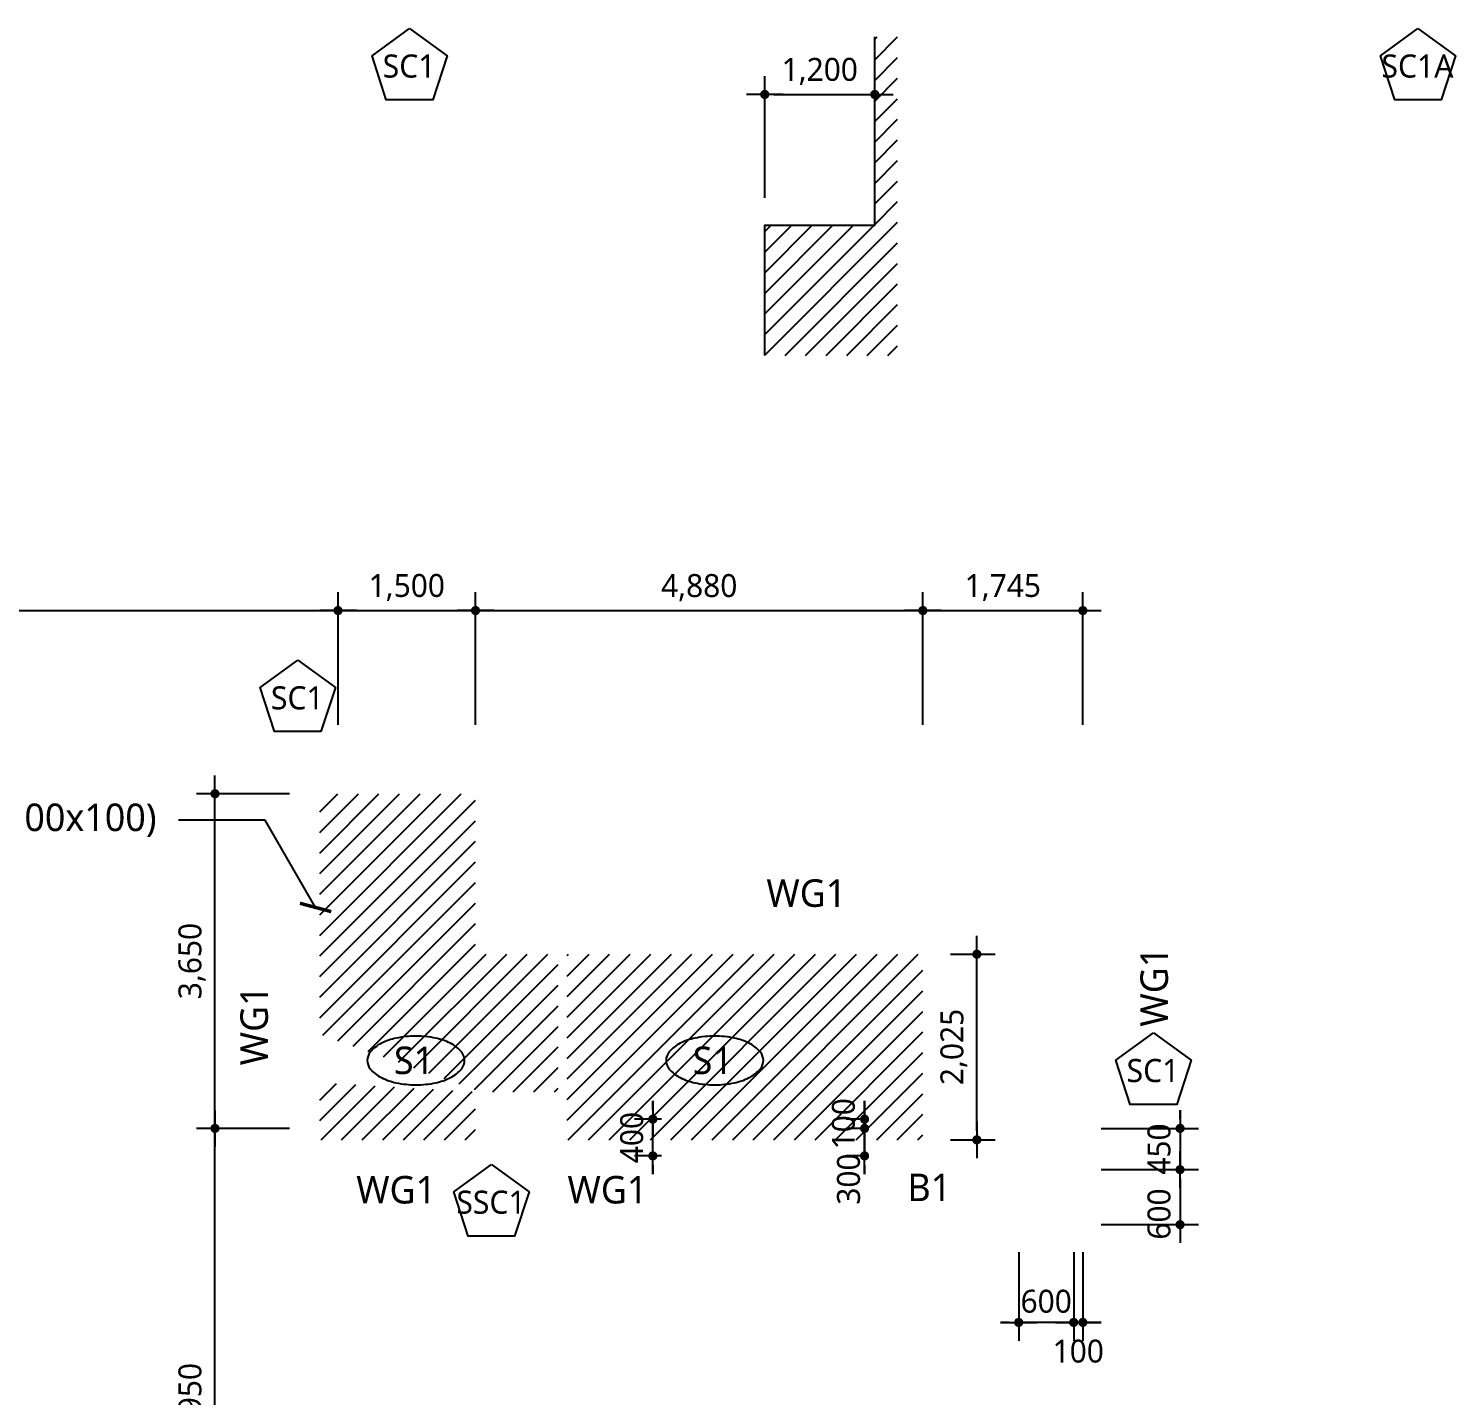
# Model space of a CAD drawing. Header units: millimetres. Extents: x 5446 to 585647, y 2414 to 57106.
# Drawn here: x 121234 to 136800, y 24299 to 39208 of the extents above; entities that cross this region are included whole.
import ezdxf
from ezdxf.enums import TextEntityAlignment as Align
from ezdxf.xclip import XClip

# ---------------------------------------------------------------- set-up
doc = ezdxf.new("R2010")
doc.units = ezdxf.units.MM
doc.header["$LTSCALE"] = 100
doc.header["$XCLIPFRAME"] = 0
doc.layers.get('DEFPOINTS').update_dxf_attribs({"color": 137})
for name, color, linetype in [('0-TEXT SLAB', 7, 'Continuous'), ('DIM', 7, 'Continuous'), ('DIM-INT', 7, 'Continuous'), ('S-COL', 2, 'Continuous'), ('SYM', 6, 'Continuous'), ('SYM-LEAD', 6, 'Continuous'), ('TAG', 6, 'Continuous'), ('TEXT', 3, 'Continuous'), ('Z-MARK G', 2, 'Continuous')]:
    doc.layers.add(name, color=color, linetype=linetype)
doc.styles.add('$0$스타일1', font='malgun.ttf')
doc.styles.add('스타일1', font='malgun.ttf')
doc.dimstyles.new('CJA', dxfattribs={"dimscale": 300, "dimtxt": 2.7, "dimasz": 1, "dimexe": 2, "dimexo": 3, "dimgap": 1, "dimtad": 1, "dimdec": 0, "dimzin": 1, "dimdsep": 46, "dimlunit": 6, "dimtxsty": '$0$스타일1', "dimblk": 'CJDOT', "dimcen": 0.09, "dimdle": 1, "dimclrd": 256, "dimclre": 256, "dimclrt": 3, "dimadec": 0, "dimazin": 0, "dimtfac": 1, "dimtdec": 0, "dimtix": 1, "dimtmove": 2, "dimatfit": 3, "dimldrblk": 'CJDOT', "dimfxl": 1, "dimtolj": 1, "dimtzin": 1, "dimarcsym": 0})
doc.dimstyles.new('DIM-QD 1', dxfattribs={"dimtxt": 3, "dimasz": 1.5, "dimexe": 1, "dimexo": 0, "dimgap": 1, "dimtad": 1, "dimdec": 3, "dimdsep": 46, "dimlunit": 6, "dimtxsty": '스타일1', "dimblk1": 'ARCHTICK', "dimblk2": 'ARCHTICK', "dimsah": 1, "dimcen": 0, "dimclrd": 256, "dimclre": 256, "dimclrt": 3, "dimazin": 2, "dimtfac": 1, "dimtdec": 3, "dimtix": 1, "dimtmove": 2, "dimatfit": 3, "dimldrblk": 'ARCHTICK', "dimfxl": 1, "dimtolj": 1, "dimtzin": 0, "dimarcsym": 0})
pattern_1 = [(45, (-135090.06, -34637.78), (-112.2532, 112.2532), [])]

# ---------------------------------------------------------------- blocks, each defined once
blk = doc.blocks.new('str-slab')
at = {"layer": 'SYM'}
blk.add_lwpolyline([(539, -5, 0.174705), (507, 85, 0.104203), (384, 183, 0.064948), (223, 238, 0.051099), (8, 260, 0.051099), (-207, 238, 0.064948), (-368, 183, 0.104203), (-491, 85, 0.174705), (-523, -5, 0.174705), (-491, -95, 0.104203), (-368, -193, 0.064948), (-207, -249, 0.051099), (8, -271, 0.051099), (223, -249, 0.064948), (384, -193, 0.104203), (507, -95, 0.174705)], format="xyb", close=True, dxfattribs=at)
at = {"layer": 'SYM', "color": 3, "style": '스타일1'}
blk.add_attdef('S5', text='', height=300, dxfattribs=at).set_placement((-13, -4), align=Align.MIDDLE)
blk = doc.blocks.new('X-PD-NA11')
at = {"layer": 'TAG', "color": 6, "ltscale": 0.2, "elevation": 0}
for points in [[(50848, -12013), (51258, -12311), (51101, -12792), (50595, -12792), (50439, -12311)], [(61848, -12013), (62258, -12311), (62101, -12792), (61595, -12792), (61439, -12311)], [(49629, -18903), (50039, -19201), (49882, -19682), (49376, -19682), (49220, -19201)], [(58963, -22968), (59373, -23266), (59217, -23747), (58710, -23747), (58554, -23266)], [(51742, -24404), (52152, -24702), (51995, -25183), (51489, -25183), (51333, -24702)]]:
    blk.add_lwpolyline(points, close=True, dxfattribs=at)
at = {"layer": 'SYM'}
for p in [(50910, -23263), (54169, -23263)]:
    blk.add_blockref('str-slab', p, dxfattribs=at).add_auto_attribs({'S5': 'S1'})
at = {"layer": 'S-COL', "color": 3, "style": '스타일1'}
for s, p in [('SC1', (50843, -12422, -1024800)), ('SC1A', (61843, -12422, -1024800)), ('SC1', (49624, -19313, -1024800)), ('SC1', (58958, -23378, -1024800)), ('SSC1', (51737, -24814, -1024800))]:
    blk.add_text(s, height=252, dxfattribs=at).set_placement(p, align=Align.MIDDLE_CENTER)
blk = doc.blocks.new('CJDOT')
blk.add_line((-2, 0), (2, 0))
at = {"const_width": 0.5}
blk.add_lwpolyline([(-0.25, 0, 1), (0.25, 0, 1)], format="xyb", close=True, dxfattribs=at)
blk = doc.blocks.new('*D67')
at = {"layer": 'DEFPOINTS', "color": 0, "transparency": 16777216}
for p in [(130465, 38489), (129265, 37062), (130465, 37062)]:
    blk.add_point(p, dxfattribs=at)
at = {"layer": 'DIM-INT', "lineweight": -2, "transparency": 16777216}
for p, q in [((129265, 37362), (129265, 38689)), ((130465, 37362), (130465, 38689)), ((129365, 38489), (130365, 38489))]:
    blk.add_line(p, q, dxfattribs=at)
at = {"layer": 'DIM-INT', "lineweight": -2, "transparency": 16777216, "xscale": 100, "yscale": 100, "zscale": 100, "rotation": 180}
blk.add_blockref('CJDOT', (129265, 38489), dxfattribs=at)
at = {"layer": 'DIM-INT', "lineweight": -2, "transparency": 16777216, "xscale": 100, "yscale": 100, "zscale": 100}
blk.add_blockref('CJDOT', (130465, 38489), dxfattribs=at)
at = {"layer": 'DIM-INT', "color": 3, "transparency": 16777216, "insert": (129865, 38740), "char_height": 250, "attachment_point": 5, "style": '$0$스타일1'}
blk.add_mtext('\\A1;1,200', dxfattribs=at)
blk = doc.blocks.new('*D134')
at = {"layer": 'DEFPOINTS', "color": 0, "transparency": 16777216}
for p in [(123268, 27212), (124380, 27212), (124380, 21262)]:
    blk.add_point(p, dxfattribs=at)
at = {"layer": 'DIM-INT', "lineweight": -2, "transparency": 16777216}
for p, q in [((124080, 27212), (123068, 27212)), ((123268, 21362), (123268, 27112)), ((124080, 21262), (123068, 21262))]:
    blk.add_line(p, q, dxfattribs=at)
at = {"layer": 'DIM-INT', "lineweight": -2, "transparency": 16777216, "xscale": 100, "yscale": 100, "zscale": 100}
for p, rotation in [((123268, 27212), 90), ((123268, 21262), 270)]:
    blk.add_blockref('CJDOT', p, dxfattribs=dict(at, rotation=rotation))
at = {"layer": 'DIM-INT', "color": 3, "transparency": 16777216, "insert": (123017, 24237), "char_height": 250, "attachment_point": 5, "rotation": 90, "style": '$0$스타일1'}
blk.add_mtext('\\A1;5,950', dxfattribs=at)
blk = doc.blocks.new('*D135')
at = {"layer": 'DEFPOINTS', "color": 0, "transparency": 16777216}
for p in [(123268, 30862), (124380, 30862), (124380, 27212)]:
    blk.add_point(p, dxfattribs=at)
at = {"layer": 'DIM-INT', "lineweight": -2, "transparency": 16777216}
for p, q in [((124080, 30862), (123068, 30862)), ((123268, 27312), (123268, 30762)), ((124080, 27212), (123068, 27212))]:
    blk.add_line(p, q, dxfattribs=at)
at = {"layer": 'DIM-INT', "lineweight": -2, "transparency": 16777216, "xscale": 100, "yscale": 100, "zscale": 100}
for p, rotation in [((123268, 30862), 90), ((123268, 27212), 270)]:
    blk.add_blockref('CJDOT', p, dxfattribs=dict(at, rotation=rotation))
at = {"layer": 'DIM-INT', "color": 3, "transparency": 16777216, "insert": (123017, 29037), "char_height": 250, "attachment_point": 5, "rotation": 90, "style": '$0$스타일1'}
blk.add_mtext('\\A1;3,650', dxfattribs=at)
blk = doc.blocks.new('*D136')
at = {"layer": 'DEFPOINTS', "color": 0, "transparency": 16777216}
for p in [(124610, 32860), (110610, 31312), (124610, 31312)]:
    blk.add_point(p, dxfattribs=at)
at = {"layer": 'DIM-INT', "lineweight": -2, "transparency": 16777216}
for p, q in [((110610, 31612), (110610, 33060)), ((124610, 31612), (124610, 33060)), ((110710, 32860), (124510, 32860))]:
    blk.add_line(p, q, dxfattribs=at)
at = {"layer": 'DIM-INT', "lineweight": -2, "transparency": 16777216, "xscale": 100, "yscale": 100, "zscale": 100, "rotation": 180}
blk.add_blockref('CJDOT', (110610, 32860), dxfattribs=at)
at = {"layer": 'DIM-INT', "lineweight": -2, "transparency": 16777216, "xscale": 100, "yscale": 100, "zscale": 100}
blk.add_blockref('CJDOT', (124610, 32860), dxfattribs=at)
at = {"layer": 'DIM-INT', "color": 3, "transparency": 16777216, "insert": (117610, 33111), "char_height": 250, "attachment_point": 5, "style": '$0$스타일1'}
blk.add_mtext('\\A1;14,000', dxfattribs=at)
blk = doc.blocks.new('*D137')
at = {"layer": 'DEFPOINTS', "color": 0, "transparency": 16777216}
for p in [(126110, 32860), (124610, 31312), (126110, 31312)]:
    blk.add_point(p, dxfattribs=at)
at = {"layer": 'DIM-INT', "lineweight": -2, "transparency": 16777216}
for p, q in [((124610, 31612), (124610, 33060)), ((126110, 31612), (126110, 33060)), ((124710, 32860), (126010, 32860))]:
    blk.add_line(p, q, dxfattribs=at)
at = {"layer": 'DIM-INT', "lineweight": -2, "transparency": 16777216, "xscale": 100, "yscale": 100, "zscale": 100, "rotation": 180}
blk.add_blockref('CJDOT', (124610, 32860), dxfattribs=at)
at = {"layer": 'DIM-INT', "lineweight": -2, "transparency": 16777216, "xscale": 100, "yscale": 100, "zscale": 100}
blk.add_blockref('CJDOT', (126110, 32860), dxfattribs=at)
at = {"layer": 'DIM-INT', "color": 3, "transparency": 16777216, "insert": (125360, 33111), "char_height": 250, "attachment_point": 5, "style": '$0$스타일1'}
blk.add_mtext('\\A1;1,500', dxfattribs=at)
blk = doc.blocks.new('*D138')
at = {"layer": 'DEFPOINTS', "color": 0, "transparency": 16777216}
for p in [(130990, 32860), (126110, 31312), (130990, 31312)]:
    blk.add_point(p, dxfattribs=at)
at = {"layer": 'DIM-INT', "lineweight": -2, "transparency": 16777216}
for p, q in [((126110, 31612), (126110, 33060)), ((130990, 31612), (130990, 33060)), ((126210, 32860), (130890, 32860))]:
    blk.add_line(p, q, dxfattribs=at)
at = {"layer": 'DIM-INT', "lineweight": -2, "transparency": 16777216, "xscale": 100, "yscale": 100, "zscale": 100, "rotation": 180}
blk.add_blockref('CJDOT', (126110, 32860), dxfattribs=at)
at = {"layer": 'DIM-INT', "lineweight": -2, "transparency": 16777216, "xscale": 100, "yscale": 100, "zscale": 100}
blk.add_blockref('CJDOT', (130990, 32860), dxfattribs=at)
at = {"layer": 'DIM-INT', "color": 3, "transparency": 16777216, "insert": (128550, 33110), "char_height": 250, "attachment_point": 5, "style": '$0$스타일1'}
blk.add_mtext('\\A1;4,880', dxfattribs=at)
blk = doc.blocks.new('*D139')
at = {"layer": 'DEFPOINTS', "color": 0, "transparency": 16777216}
for p in [(132735, 32860), (130990, 31312), (132735, 31312)]:
    blk.add_point(p, dxfattribs=at)
at = {"layer": 'DIM-INT', "lineweight": -2, "transparency": 16777216}
for p, q in [((130990, 31612), (130990, 33060)), ((132735, 31612), (132735, 33060)), ((131090, 32860), (132635, 32860))]:
    blk.add_line(p, q, dxfattribs=at)
at = {"layer": 'DIM-INT', "lineweight": -2, "transparency": 16777216, "xscale": 100, "yscale": 100, "zscale": 100, "rotation": 180}
blk.add_blockref('CJDOT', (130990, 32860), dxfattribs=at)
at = {"layer": 'DIM-INT', "lineweight": -2, "transparency": 16777216, "xscale": 100, "yscale": 100, "zscale": 100}
blk.add_blockref('CJDOT', (132735, 32860), dxfattribs=at)
at = {"layer": 'DIM-INT', "color": 3, "transparency": 16777216, "insert": (131862, 33111), "char_height": 250, "attachment_point": 5, "style": '$0$스타일1'}
blk.add_mtext('\\A1;1,745', dxfattribs=at)
blk = doc.blocks.new('*D140')
at = {"layer": 'DEFPOINTS', "color": 0, "transparency": 16777216}
for p in [(128044, 27312), (128439, 27312), (128439, 26912)]:
    blk.add_point(p, dxfattribs=at)
at = {"layer": 'DIM-INT', "lineweight": -2, "transparency": 16777216}
for p, q in [((128044, 27412), (128044, 27512)), ((128139, 27312), (127844, 27312)), ((128044, 26912), (128044, 27312)), ((128139, 26912), (127844, 26912)), ((128044, 26812), (128044, 26712))]:
    blk.add_line(p, q, dxfattribs=at)
at = {"layer": 'DIM-INT', "lineweight": -2, "transparency": 16777216, "xscale": 100, "yscale": 100, "zscale": 100}
for p, rotation in [((128044, 27312), 270), ((128044, 26912), 90)]:
    blk.add_blockref('CJDOT', p, dxfattribs=dict(at, rotation=rotation))
at = {"layer": 'DIM-INT', "color": 3, "transparency": 16777216, "insert": (127815, 27112), "char_height": 250, "attachment_point": 5, "rotation": 90, "style": '$0$스타일1'}
blk.add_mtext('\\A1;400', dxfattribs=at)
blk = doc.blocks.new('*D141')
at = {"layer": 'DEFPOINTS', "color": 0, "transparency": 16777216}
for p in [(130644, 27212), (130354, 26912), (130644, 26912)]:
    blk.add_point(p, dxfattribs=at)
at = {"layer": 'DIM-INT', "lineweight": -2, "transparency": 16777216}
for p, q in [((130354, 27312), (130354, 27412)), ((130344, 27212), (130154, 27212)), ((130354, 27212), (130354, 26912)), ((130344, 26912), (130154, 26912)), ((130354, 26812), (130354, 26712))]:
    blk.add_line(p, q, dxfattribs=at)
at = {"layer": 'DIM-INT', "lineweight": -2, "transparency": 16777216, "xscale": 100, "yscale": 100, "zscale": 100}
for p, rotation in [((130354, 27212), 270), ((130354, 26912), 90)]:
    blk.add_blockref('CJDOT', p, dxfattribs=dict(at, rotation=rotation))
at = {"layer": 'DIM-INT', "color": 3, "transparency": 16777216, "insert": (130180, 26659), "char_height": 250, "attachment_point": 5, "rotation": 90, "style": '$0$스타일1'}
blk.add_mtext('\\A1;300', dxfattribs=at)
blk = doc.blocks.new('*D142')
at = {"layer": 'DEFPOINTS', "color": 0, "transparency": 16777216}
for p in [(130354, 27312), (130644, 27312), (130644, 27212)]:
    blk.add_point(p, dxfattribs=at)
at = {"layer": 'DIM-INT', "lineweight": -2, "transparency": 16777216}
for p, q in [((130354, 27412), (130354, 27512)), ((130344, 27312), (130154, 27312)), ((130354, 27212), (130354, 27312)), ((130344, 27212), (130154, 27212)), ((130354, 27112), (130354, 27012))]:
    blk.add_line(p, q, dxfattribs=at)
at = {"layer": 'DIM-INT', "lineweight": -2, "transparency": 16777216, "xscale": 100, "yscale": 100, "zscale": 100}
for p, rotation in [((130354, 27312), 270), ((130354, 27212), 90)]:
    blk.add_blockref('CJDOT', p, dxfattribs=dict(at, rotation=rotation))
at = {"layer": 'DIM-INT', "color": 3, "transparency": 16777216, "insert": (130124, 27262), "char_height": 250, "attachment_point": 5, "rotation": 90, "style": '$0$스타일1'}
blk.add_mtext('\\A1;100', dxfattribs=at)
blk = doc.blocks.new('*D143')
at = {"layer": 'DEFPOINTS', "color": 0, "transparency": 16777216}
for p in [(130990, 29112), (131579, 29112), (130990, 27087)]:
    blk.add_point(p, dxfattribs=at)
at = {"layer": 'DIM-INT', "lineweight": -2, "transparency": 16777216}
for p, q in [((131290, 29112), (131779, 29112)), ((131579, 27187), (131579, 29012)), ((131290, 27087), (131779, 27087))]:
    blk.add_line(p, q, dxfattribs=at)
at = {"layer": 'DIM-INT', "lineweight": -2, "transparency": 16777216, "xscale": 100, "yscale": 100, "zscale": 100}
for p, rotation in [((131579, 29112), 90), ((131579, 27087), 270)]:
    blk.add_blockref('CJDOT', p, dxfattribs=dict(at, rotation=rotation))
at = {"layer": 'DIM-INT', "color": 3, "transparency": 16777216, "insert": (131329, 28100), "char_height": 250, "attachment_point": 5, "rotation": 90, "style": '$0$스타일1'}
blk.add_mtext('\\A1;2,025', dxfattribs=at)
blk = doc.blocks.new('*D489')
at = {"layer": 'DEFPOINTS', "color": 0, "transparency": 16777216}
for p in [(132035, 26162), (132635, 26162), (132035, 25096)]:
    blk.add_point(p, dxfattribs=at)
at = {"layer": 'DIM-INT', "lineweight": -2, "transparency": 16777216}
for p, q in [((132035, 25862), (132035, 24896)), ((132635, 25862), (132635, 24896)), ((131935, 25096), (131835, 25096)), ((132635, 25096), (132035, 25096)), ((132735, 25096), (132835, 25096))]:
    blk.add_line(p, q, dxfattribs=at)
at = {"layer": 'DIM-INT', "lineweight": -2, "transparency": 16777216, "xscale": 100, "yscale": 100, "zscale": 100}
blk.add_blockref('CJDOT', (132035, 25096), dxfattribs=at)
at = {"layer": 'DIM-INT', "lineweight": -2, "transparency": 16777216, "xscale": 100, "yscale": 100, "zscale": 100, "rotation": 180}
blk.add_blockref('CJDOT', (132635, 25096), dxfattribs=at)
at = {"layer": 'DIM-INT', "color": 3, "transparency": 16777216, "insert": (132335, 25325), "char_height": 250, "attachment_point": 5, "style": '$0$스타일1'}
blk.add_mtext('\\A1;600', dxfattribs=at)
blk = doc.blocks.new('*D490')
at = {"layer": 'DEFPOINTS', "color": 0, "transparency": 16777216}
for p in [(132635, 26762), (132635, 26162), (133796, 26162)]:
    blk.add_point(p, dxfattribs=at)
at = {"layer": 'DIM-INT', "lineweight": -2, "transparency": 16777216}
for p, q in [((132935, 26762), (133996, 26762)), ((133796, 26662), (133796, 26262)), ((132935, 26162), (133996, 26162))]:
    blk.add_line(p, q, dxfattribs=at)
at = {"layer": 'DIM-INT', "lineweight": -2, "transparency": 16777216, "xscale": 100, "yscale": 100, "zscale": 100}
for p, rotation in [((133796, 26762), 90), ((133796, 26162), 270)]:
    blk.add_blockref('CJDOT', p, dxfattribs=dict(at, rotation=rotation))
at = {"layer": 'DIM-INT', "color": 3, "transparency": 16777216, "insert": (133567, 26278), "char_height": 250, "attachment_point": 5, "rotation": 90, "style": '$0$스타일1'}
blk.add_mtext('\\A1;600', dxfattribs=at)
blk = doc.blocks.new('*D491')
at = {"layer": 'DEFPOINTS', "color": 0, "transparency": 16777216}
for p in [(132635, 26162), (132735, 26162), (132635, 25096)]:
    blk.add_point(p, dxfattribs=at)
at = {"layer": 'DIM-INT', "lineweight": -2, "transparency": 16777216}
for p, q in [((132635, 25862), (132635, 24896)), ((132735, 25862), (132735, 24896)), ((132535, 25096), (132435, 25096)), ((132735, 25096), (132635, 25096)), ((132835, 25096), (132935, 25096))]:
    blk.add_line(p, q, dxfattribs=at)
at = {"layer": 'DIM-INT', "lineweight": -2, "transparency": 16777216, "xscale": 100, "yscale": 100, "zscale": 100}
blk.add_blockref('CJDOT', (132635, 25096), dxfattribs=at)
at = {"layer": 'DIM-INT', "lineweight": -2, "transparency": 16777216, "xscale": 100, "yscale": 100, "zscale": 100, "rotation": 180}
blk.add_blockref('CJDOT', (132735, 25096), dxfattribs=at)
at = {"layer": 'DIM-INT', "color": 3, "transparency": 16777216, "insert": (132685, 24781), "char_height": 250, "attachment_point": 5, "style": '$0$스타일1'}
blk.add_mtext('\\A1;100', dxfattribs=at)
blk = doc.blocks.new('*D492')
at = {"layer": 'DEFPOINTS', "color": 0, "transparency": 16777216}
for p in [(132635, 27212), (132635, 26762), (133796, 26762)]:
    blk.add_point(p, dxfattribs=at)
at = {"layer": 'DIM-INT', "lineweight": -2, "transparency": 16777216}
for p, q in [((133796, 27312), (133796, 27412)), ((132935, 27212), (133996, 27212)), ((133796, 27212), (133796, 26762)), ((132935, 26762), (133996, 26762)), ((133796, 26662), (133796, 26562))]:
    blk.add_line(p, q, dxfattribs=at)
at = {"layer": 'DIM-INT', "lineweight": -2, "transparency": 16777216, "xscale": 100, "yscale": 100, "zscale": 100}
for p, rotation in [((133796, 27212), 270), ((133796, 26762), 90)]:
    blk.add_blockref('CJDOT', p, dxfattribs=dict(at, rotation=rotation))
at = {"layer": 'DIM-INT', "color": 3, "transparency": 16777216, "insert": (133567, 26987), "char_height": 250, "attachment_point": 5, "rotation": 90, "style": '$0$스타일1'}
blk.add_mtext('\\A1;450', dxfattribs=at)
blk = doc.blocks.new('_ARCHTICK')
at = {"color": 0, "linetype": 'ByBlock', "const_width": 0.15}
blk.add_lwpolyline([(-0.5, -0.5), (0.5, 0.5)], dxfattribs=at)

msp = doc.modelspace()

# ---------------------------------------------------------------- hatches: boundary and pattern name
at = {"layer": 'DIM'}
h = msp.add_hatch(dxfattribs=at)
h.set_pattern_fill('ANSI31', color=8, scale=50)
h.paths.add_polyline_path([(130464.8, 39118.4), (130714.8, 39118.4), (130714.8, 35642.3), (129264.8, 35642.3), (129264.8, 37062.2), (130464.8, 37062.2)])
h = msp.add_hatch(dxfattribs=at)
h.set_pattern_fill('ANSI31', color=251, scale=50)
h.set_pattern_definition(pattern_1)
edge = h.paths.add_edge_path()
edge.add_line((124409.9, 28239.2), (124409.9, 27714.2))
edge.add_line((126109.9, 27612.2), (126109.9, 27087.2))
edge.add_line((126109.9, 27087.2), (124409.9, 27087.2))
edge.add_line((124409.9, 27087.2), (124409.9, 30862.2))
edge.add_line((124409.9, 30862.2), (126109.9, 30862.2))
edge.add_line((126109.9, 30862.2), (126109.9, 29112.2))
edge.add_line((126109.9, 29112.2), (127009.9, 29112.2))
edge.add_line((127009.9, 29112.2), (127009.9, 27612.2))
edge.add_line((127009.9, 27612.2), (126170.2, 27612.2))
h = msp.add_hatch(dxfattribs=at)
h.set_pattern_fill('ANSI31', color=251, scale=50)
h.set_pattern_definition(pattern_1)
h.paths.add_polyline_path([(127109.9, 29112.2), (130989.9, 29112.2), (130989.9, 27087.2), (127109.9, 27087.2)])

# ---------------------------------------------------------------- linework, layer by layer
msp.add_lwpolyline([(129264.8, 35642.3), (129264.8, 37062.2), (130464.8, 37062.2), (130464.8, 39118.4)], dxfattribs=at)

# ---------------------------------------------------------------- block references
at = {"layer": 'DIM', "color": 8}
ref = msp.add_blockref('X-PD-NA11', (74541.9, 51221.2), dxfattribs=at)
XClip(ref).set_block_clipping_path([(34083.2523056551, -47321.2101664033), (82008.0967402698, 4278.7898335967)])

# ---------------------------------------------------------------- texts
at = {"layer": '0-TEXT SLAB', "style": '스타일1'}
msp.add_text('B1', height=300, dxfattribs=at).set_placement((131060.1, 26568.7), align=Align.MIDDLE_CENTER)
at = {"layer": 'TEXT', "color": 3, "style": '스타일1'}
msp.add_text('방수턱(100x100)', height=300, dxfattribs=at).set_placement((119718.7, 30454.8))
at = {"layer": 'Z-MARK G', "color": 2, "style": '스타일1'}
for p in [(129718.7, 29628.3, 0), (125244.4, 26392.9, 0), (127548.9, 26392.9, 0)]:
    msp.add_text('WG1', height=300, dxfattribs=at).set_placement(p, align=Align.CENTER)
for p in [(133662.7, 28757.5, 0), (123844.8, 28335.7, 0)]:
    msp.add_text('WG1', height=300, rotation=90, dxfattribs=at).set_placement(p, align=Align.CENTER)

# ---------------------------------------------------------------- dimensions: what is measured, and where the dimension line sits
at = {"layer": 'DIM-INT'}
for base, p1, p2, picture, middle in [((130464.8, 38489.5), (129264.8, 37062.2), (130464.8, 37062.2), '*D67', (129864.8, 38740.3)), ((124609.9, 32860.2), (110609.9, 31312.2), (124609.9, 31312.2), '*D136', (117609.9, 33111)), ((126109.9, 32860.2), (124609.9, 31312.2), (126109.9, 31312.2), '*D137', (125359.9, 33111)), ((130989.9, 32860.2), (126109.9, 31312.2), (130989.9, 31312.2), '*D138', (128549.9, 33110.3)), ((132734.9, 32860.2), (130989.9, 31312.2), (132734.9, 31312.2), '*D139', (131862.4, 33111))]:
    dim = msp.add_linear_dim(base=base, p1=p1, p2=p2, dimstyle='CJA', override={"dimscale": 100, "dimtxt": 2.5}, dxfattribs=at)
    dim.commit()
    dim.dimension.update_dxf_attribs({"geometry": picture, "text_midpoint": middle})
for base, p1, p2, angle, picture, middle in [((123267.6, 30862.2), (124379.9, 27212.2), (124379.9, 30862.2), 90, '*D135', (123017.4, 29037.2)), ((131579.3, 29112.2), (130989.9, 27087.2), (130989.9, 29112.2), 90, '*D143', (131329.2, 28099.7)), ((123267.6, 27212.2), (124379.9, 21262.2), (124379.9, 27212.2), 90, '*D134', (123017.4, 24237.2)), ((128043.8, 27312.2), (128438.9, 26912.2), (128438.9, 27312.2), 90, '*D140', (127814.6, 27112.2)), ((130354, 27312.2), (130644.4, 27212.2), (130644.4, 27312.2), 90, '*D142', (130124.1, 27262.2)), ((133796.2, 26762.2), (132634.9, 27212.2), (132634.9, 26762.2), 270, '*D492', (133567.1, 26987.2)), ((132034.9, 25096.2), (132634.9, 26162.2), (132034.9, 26162.2), 180, '*D489', (132334.9, 25325.4))]:
    dim = msp.add_linear_dim(base=base, p1=p1, p2=p2, angle=angle, dimstyle='CJA', override={"dimscale": 100, "dimtxt": 2.5}, dxfattribs=at)
    dim.commit()
    dim.dimension.update_dxf_attribs({"geometry": picture, "text_midpoint": middle})
for base, p1, p2, angle, picture, middle in [((130354, 26912.2), (130644.4, 27212.2), (130644.4, 26912.2), 90, '*D141', (130180, 26658.9)), ((133796.2, 26162.2), (132634.9, 26762.2), (132634.9, 26162.2), 270, '*D490', (133567.1, 26277.7)), ((132634.9, 25096.2), (132734.9, 26162.2), (132634.9, 26162.2), 180, '*D491', (132684.9, 24781.4))]:
    dim = msp.add_linear_dim(base=base, p1=p1, p2=p2, angle=angle, dimstyle='CJA', override={"dimscale": 100, "dimtxt": 2.5}, dxfattribs=at)
    dim.commit()
    dim.dimension.update_dxf_attribs({"geometry": picture, "text_midpoint": middle, "dimtype": 160})

# ---------------------------------------------------------------- leaders
at = {"layer": 'SYM-LEAD'}
msp.add_leader([(124365.2, 29621.8), (123815.2, 30574.5), (122869.8, 30574.5)], dimstyle='DIM-QD 1', override={"dimscale": 100, "dimasz": 2.5, "dimtad": 0, "dimclrd": 6}, dxfattribs=at)

doc.saveas('drawing.dxf')
